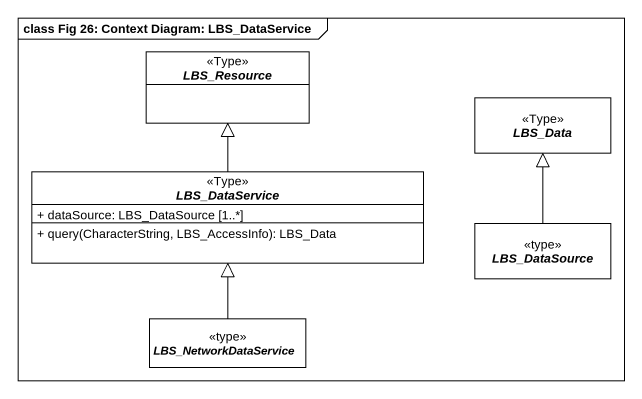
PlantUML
@startuml
mainframe class Fig 26: Context Diagram: LBS_DataService
hide circle
hide empty members
skinparam classAttributeIconSize 0
abstract class LBS_Resource <<Type>>
abstract class LBS_Data <<Type>>
abstract class LBS_DataService <<Type>> {
  + dataSource: LBS_DataSource [1..*]
  + query(CharacterString, LBS_AccessInfo): LBS_Data
}
abstract class LBS_DataSource <<type>>
abstract class LBS_NetworkDataService <<type>>
LBS_DataService -up-|> LBS_Resource
LBS_DataSource -up-|> LBS_Data
LBS_NetworkDataService -up-|> LBS_DataService
@enduml
